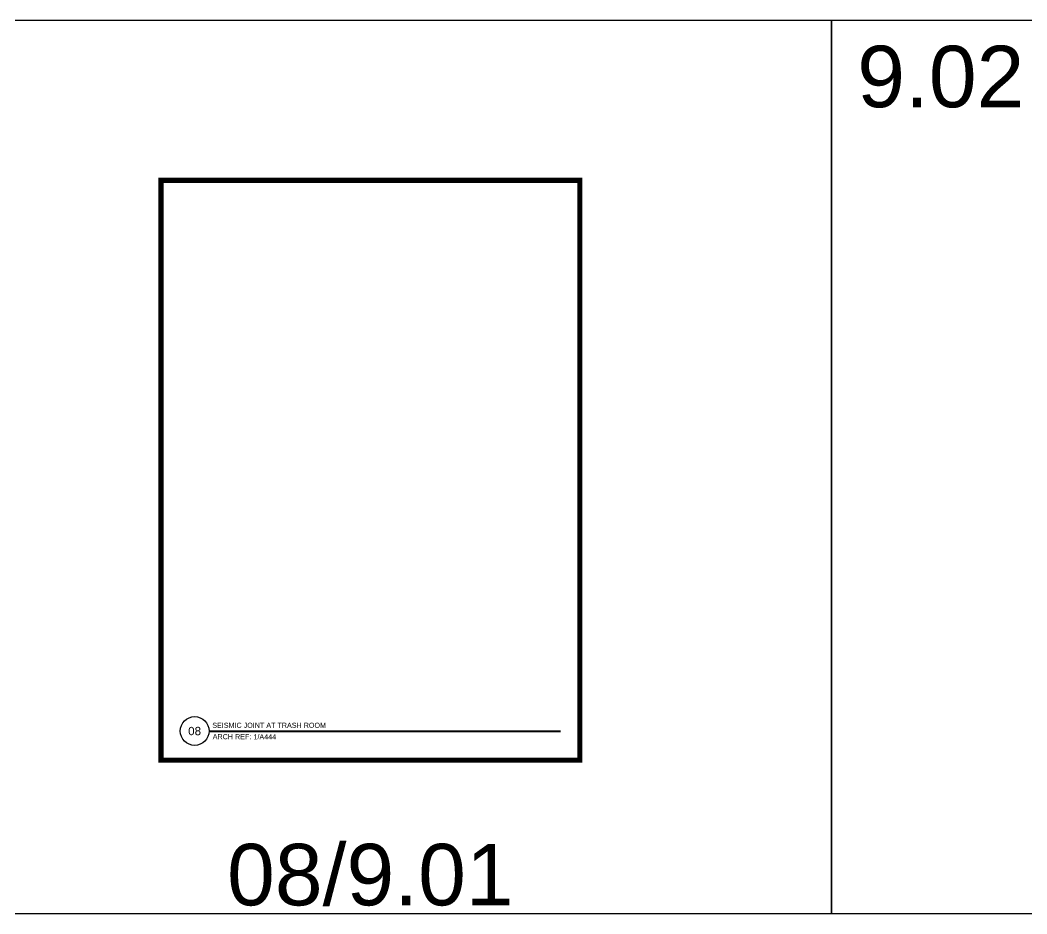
# Model space of a CAD drawing. Header units: inches. Extents: x -257 to 21868, y -296 to 108.
# Drawn here: x 492.6 to 571.2, y -11.8 to 58 of the extents above; entities that cross this region are included whole.
import ezdxf
from ezdxf.enums import TextEntityAlignment as Align

# ---------------------------------------------------------------- set-up
doc = ezdxf.new("R2010")
doc.units = ezdxf.units.IN
doc.header["$MEASUREMENT"] = 0
doc.layers.get('Defpoints').update_dxf_attribs({"color": 3})
doc.layers.add('NSE-Border', color=156, linetype='Continuous', plot=False)
doc.layers.add('NSE-Detail Border', color=7, linetype='Continuous')
doc.layers.add('NSE-Elev-Title', color=51, linetype='Continuous', lineweight=40)
doc.styles.add('004 - NSSM - Standard', font='arial.ttf', dxfattribs={"height": 0.4})
doc.styles.add('008 - NSSM - Standard', font='arial.ttf', dxfattribs={"height": 0.8})
doc.styles.add('048 - NSSM - Standard', font='arial.ttf', dxfattribs={"height": 4.8})

# ---------------------------------------------------------------- blocks, each defined once
blk = doc.blocks.new('*U11')
at = {"ltscale": 0.0625}
blk.add_wipeout([(8.172, 1.036), (0, 1.036), (0, 0), (8.172, 0)], dxfattribs=at)
at = {"layer": 'Defpoints'}
blk.add_circle((0.656, 0.567), 0.281, dxfattribs=at)
at = {"layer": 'NSE-Border', "ltscale": 0.0625, "const_width": 0.1}
blk.add_lwpolyline([(0, 0), (8.172, 0), (8.172, 11.312), (0, 11.312)], close=True, dxfattribs=at)
at = {"layer": 'NSE-Elev-Title'}
blk.add_line((0.938, 0.567), (7.797, 0.567), dxfattribs=at)
at = {"layer": 'Defpoints', "style": '008 - NSSM - Standard'}
blk.add_attdef('DETAIL_NUMBER', text='', height=0.163, dxfattribs=at).set_placement((0.656, 0.567), align=Align.MIDDLE_CENTER)
at = {"layer": 'NSE-Elev-Title', "style": '004 - NSSM - Standard'}
blk.add_text('ARCH REF:', height=0.1, dxfattribs=at).set_placement((1.386, 0.457), align=Align.MIDDLE_CENTER)
for tag, p in [('DETAIL_DESCRIPTION', (1, 0.629)), ('ARCH_REF', (1.804, 0.404))]:
    blk.add_attdef(tag, p, '', height=0.1, dxfattribs=at)

msp = doc.modelspace()

# ---------------------------------------------------------------- linework, layer by layer
at = {"layer": 'Defpoints'}
msp.add_lwpolyline([(555.94998, 58), (1131.94998, 58), (1131.94998, -11.75), (555.94998, -11.75)], close=True, dxfattribs=at)

# ---------------------------------------------------------------- block references
at = {"layer": 'NSE-Detail Border', "xscale": 4, "yscale": 4, "zscale": 4}
msp.add_blockref('*U11', (503.60623, 0.25), dxfattribs=at).add_auto_attribs({'DETAIL_DESCRIPTION': 'SEISMIC JOINT AT TRASH ROOM', 'ARCH_REF': '1/A444', 'DETAIL_NUMBER': '08'})

# ---------------------------------------------------------------- texts
at = {"layer": 'Defpoints', "char_height": 4.8, "style": '048 - NSSM - Standard'}
for s, insert, attachment_point in [('9.02', (557.94998, 56), 1), ('08/9.01', (519.94998, -6.28629), 2)]:
    msp.add_mtext_dynamic_manual_height_columns(s, width=15.7513444, gutter_width=2, heights=[0], dxfattribs=dict(at, insert=insert, attachment_point=attachment_point))

# ---------------------------------------------------------------- next in the draw order: linework, layer by layer
at = {"layer": 'Defpoints'}
msp.add_lwpolyline([(-20.05002, 58), (555.94998, 58), (555.94998, -11.75), (-20.05002, -11.75)], close=True, dxfattribs=at)

doc.saveas('drawing.dxf')
